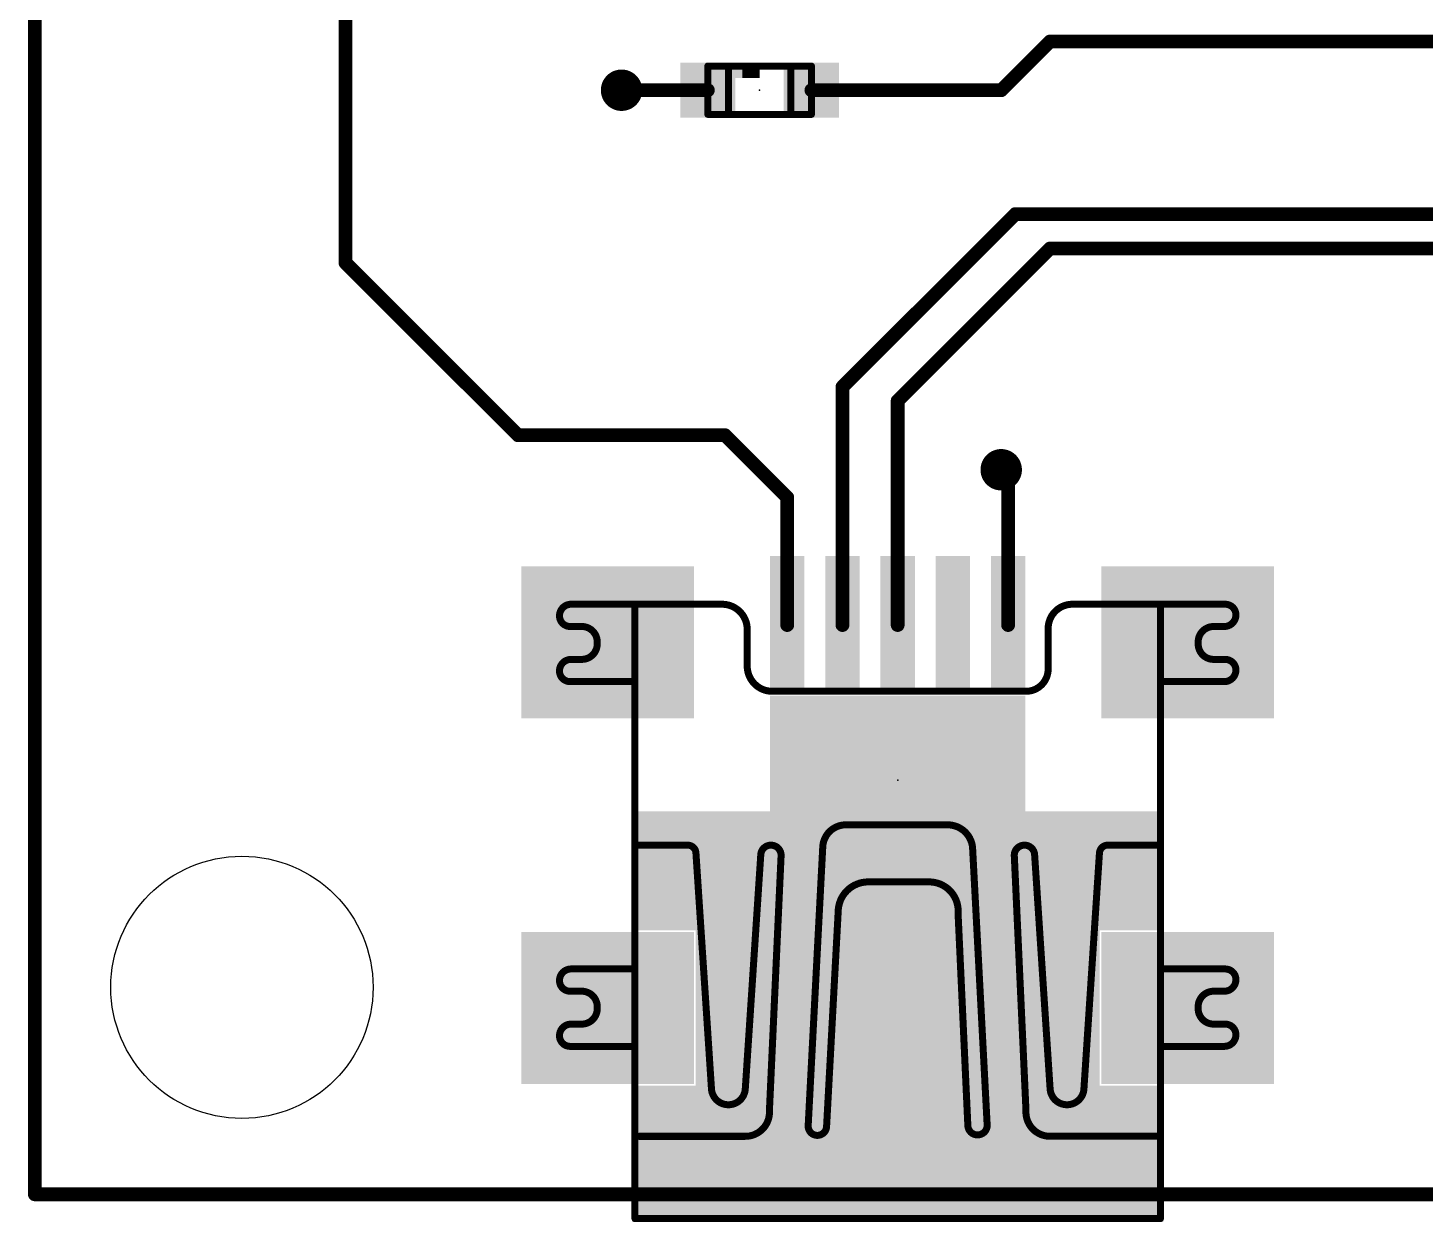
# Model space of a CAD drawing. Extents: x 0 to 132, y 0 to 57.
# Drawn here: x -0.1 to 20.14, y -0.4 to 16.9 of the extents above; entities that cross this region are included whole.
import ezdxf

# ---------------------------------------------------------------- set-up
doc = ezdxf.new("R2010")
doc.units = 0
for name, color, linetype in [('1', 22, 'CONTINUOUS'), ('16', 175, 'CONTINUOUS'), ('18', 82, 'CONTINUOUS'), ('20', 30, 'CONTINUOUS'), ('21', 253, 'CONTINUOUS'), ('23', 7, 'CONTINUOUS'), ('41', 22, 'CONTINUOUS'), ('51', 253, 'CONTINUOUS')]:
    doc.layers.add(name, color=color, linetype=linetype)

# ---------------------------------------------------------------- blocks, each defined once
blk = doc.blocks.new('RECT')
blk.add_solid([(-0.5, -0.5), (0.5, -0.5), (-0.5, 0.5), (0.5, 0.5)])
blk = doc.blocks.new('ROUNDV')
at = {"const_width": 0.5}
blk.add_lwpolyline([(0, -0.25, 1), (0, 0.25, 1), (0, -0.25)], format="xyb", dxfattribs=at)

msp = doc.modelspace()

# ---------------------------------------------------------------- linework, layer by layer
at = {"layer": '1', "const_width": 0.2}
for points in [[(4.5, 41), (4.5, 13.5)], [(14.705, 16.705), (14, 16)], [(22.885, 16.705), (14.705, 16.705)], [(9.75, 16), (8.5, 16)], [(14, 16), (11.25, 16)], [(11.7, 11.7), (14.205, 14.205)], [(14.205, 14.205), (22.885, 14.205)], [(14.705, 13.705), (12.5, 11.5)], [(22.885, 13.705), (14.705, 13.705)], [(4.5, 13.5), (7, 11)], [(11.7, 8.25), (11.7, 11.7)], [(12.5, 11.5), (12.5, 8.25)], [(7, 11), (10, 11)], [(10, 11), (10.9, 10.1)], [(14.1, 10.4), (14, 10.5)], [(14.1, 8.25), (14.1, 10.4)], [(10.9, 10.1), (10.9, 8.25)]]:
    msp.add_lwpolyline(points, dxfattribs=at)
at = {"layer": '1', "const_width": 0.1}
for points in [[(14.705, 16.755, 1), (14.705, 16.655)], [(14.7404, 16.6696, 1), (14.6696, 16.7404)], [(8.5, 16.05, 1), (8.5, 15.95)], [(9.75, 15.95, 1), (9.75, 16.05)], [(11.25, 16.05, 1), (11.25, 15.95)], [(13.9646, 16.0354, 1), (14.0354, 15.9646)], [(14, 15.95, 1), (14, 16.05)], [(14.205, 14.255, 1), (14.205, 14.155)], [(14.2404, 14.1696, 1), (14.1696, 14.2404)], [(14.705, 13.755, 1), (14.705, 13.655)], [(14.7404, 13.6696, 1), (14.6696, 13.7404)], [(4.5354, 13.5354, 1), (4.4646, 13.4646)], [(4.45, 13.5, 1), (4.55, 13.5)], [(11.6646, 11.7354, 1), (11.7354, 11.6646)], [(11.75, 11.7, 1), (11.65, 11.7)], [(12.4646, 11.5354, 1), (12.5354, 11.4646)], [(12.55, 11.5, 1), (12.45, 11.5)], [(7, 11.05, 1), (7, 10.95)], [(6.9646, 10.9646, 1), (7.0354, 11.0354)], [(10.0354, 11.0354, 1), (9.9646, 10.9646)], [(10, 10.95, 1), (10, 11.05)], [(14.0354, 10.5354, 1), (13.9646, 10.4646)], [(14.15, 10.4, 1), (14.05, 10.4)], [(14.0646, 10.3646, 1), (14.1354, 10.4354)], [(10.95, 10.1, 1), (10.85, 10.1)], [(10.8646, 10.0646, 1), (10.9354, 10.1354)], [(10.85, 8.25, 1), (10.95, 8.25)], [(11.65, 8.25, 1), (11.75, 8.25)], [(12.45, 8.25, 1), (12.55, 8.25)], [(14.05, 8.25, 1), (14.15, 8.25)]]:
    msp.add_lwpolyline(points, format="xyb", dxfattribs=at)
at = {"layer": '16', "const_width": 0.2}
for points in [[(0, 56.5), (0, 0)], [(0, 0), (131.5, 0)]]:
    msp.add_lwpolyline(points, dxfattribs=at)
at = {"layer": '16', "const_width": 0.1}
for points in [[(0, 0.05, 1), (0, -0.05)], [(-0.05, 0, 1), (0.05, 0)]]:
    msp.add_lwpolyline(points, format="xyb", dxfattribs=at)
at = {"layer": '20', "const_width": 0.2}
for points in [[(0, 56.5), (0, 0)], [(0, 0), (131.5, 0)]]:
    msp.add_lwpolyline(points, dxfattribs=at)
at = {"layer": '20', "const_width": 0.1}
for points in [[(0, 0.05, 1), (0, -0.05)], [(-0.05, 0, 1), (0.05, 0)]]:
    msp.add_lwpolyline(points, format="xyb", dxfattribs=at)
at = {"layer": '20'}
msp.add_circle((3, 3), 1.9, dxfattribs=at)
at = {"layer": '21', "const_width": 0.1016}
for points in [[(10.3, 16.35), (10.7, 16.35)], [(10.3, 15.65), (10.7, 15.65)], [(7.7689, 8.5512), (8.7082, 8.5512)], [(8.6941, -0.3509), (8.6941, 8.5511)], [(8.6941, 8.5511), (9.9558, 8.5511)], [(15.0307, 8.5511), (16.3064, 8.5511)], [(16.3064, 8.5511), (16.3064, 3.2659)], [(16.3064, 8.5511), (17.2457, 8.5511)], [(17.3999, 8.3968), (17.3999, 8.3969)], [(7.9231, 8.2288), (7.7549, 8.2288)], [(10.3203, 8.1866), (10.3203, 7.6539)], [(14.6802, 7.6118), (14.6802, 8.2006)], [(17.2317, 8.2287), (17.0775, 8.2287)], [(8.1474, 7.9764), (8.1474, 8.0045)], [(16.8532, 8.0044), (16.8532, 7.9763)], [(7.7689, 7.7521), (7.9231, 7.7521)], [(17.0775, 7.752), (17.2457, 7.752)], [(7.6007, 7.584), (7.6007, 7.5839)], [(8.6942, 7.4297), (7.7549, 7.4297)], [(17.2317, 7.4296), (16.3625, 7.4296)], [(13.2223, 5.3548), (11.7503, 5.3548)], [(9.4512, 5.0604), (8.7502, 5.0604)], [(11.4138, 5.0183), (11.2035, 0.9949)], [(15.5494, 5.0605), (16.2504, 5.0605)], [(9.8016, 1.5416), (9.5773, 4.9482)], [(10.5166, 4.9202), (10.2923, 1.5276)], [(10.6428, 1.2332), (10.811, 4.9062)], [(13.797, 0.9949), (13.5868, 4.9903)], [(14.3578, 1.2333), (14.1896, 4.9063)], [(14.484, 4.9203), (14.7083, 1.5277)], [(15.199, 1.5417), (15.4233, 4.9483)], [(12.0727, 4.5277), (12.9559, 4.5277)], [(11.4699, 0.9809), (11.6381, 4.0931)], [(13.3765, 4.1071), (13.3765, 4.037)], [(13.3765, 4.037), (13.5167, 0.9949)], [(7.7689, 3.266), (8.6381, 3.266)], [(16.3064, 3.2659), (16.3064, -0.3509)], [(16.3064, 3.2659), (17.2457, 3.2659)], [(17.3999, 3.1116), (17.3999, 3.1117)], [(7.9231, 2.9436), (7.7549, 2.9436)], [(17.2317, 2.9435), (17.0775, 2.9435)], [(8.1474, 2.6912), (8.1474, 2.7193)], [(16.8532, 2.7192), (16.8532, 2.6911)], [(7.7689, 2.4669), (7.9231, 2.4669)], [(17.0775, 2.4668), (17.2457, 2.4668)], [(7.6007, 2.2988), (7.6007, 2.2987)], [(8.6942, 2.1445), (7.7549, 2.1445)], [(17.2317, 2.1444), (16.3625, 2.1444)], [(10.6428, 1.1912), (10.6428, 1.2332)], [(14.3578, 1.1913), (14.3578, 1.2333)], [(8.7502, 0.8407), (10.2923, 0.8407)], [(16.2504, 0.8408), (14.7083, 0.8408)], [(16.3064, -0.3509), (8.6941, -0.3509)]]:
    msp.add_lwpolyline(points, dxfattribs=at)
at = {"layer": '21'}
for points, const_width in [([(10.3, 16.3754, 1), (10.3, 16.3246)], 0.0508), ([(10.7, 16.3246, 1), (10.7, 16.3754)], 0.0508), ([(10.3, 15.6754, 1), (10.3, 15.6246)], 0.0508), ([(10.7, 15.6246, 1), (10.7, 15.6754)], 0.0508), ([(7.7689, 8.5512, 0.4142), (7.6007, 8.383)], 0.1016), ([(7.7689, 8.5766, 1), (7.7689, 8.5258)], 0.0508), ([(7.7689, 8.5258, 1), (7.7689, 8.5766)], 0.0508), ([(8.7195, 8.5511, 1), (8.6687, 8.5511)], 0.0508), ([(8.6941, 8.5765, 1), (8.6941, 8.5257)], 0.0508), ([(8.7082, 8.5258, 1), (8.7082, 8.5766)], 0.0508), ([(10.3203, 8.1866, 0.4144), (9.9558, 8.5511)], 0.1016), ([(9.9558, 8.5765, 1), (9.9558, 8.5257)], 0.0508), ([(9.9558, 8.5257, 1), (9.9558, 8.5765)], 0.0508), ([(15.0307, 8.5511, 0.4144), (14.6802, 8.2006)], 0.1016), ([(15.0307, 8.5765, 1), (15.0307, 8.5257)], 0.0508), ([(15.0307, 8.5257, 1), (15.0307, 8.5765)], 0.0508), ([(16.3318, 8.5511, 1), (16.281, 8.5511)], 0.0508), ([(16.3064, 8.5765, 1), (16.3064, 8.5257)], 0.0508), ([(16.3064, 8.5257, 1), (16.3064, 8.5765)], 0.0508), ([(17.3999, 8.3968, 0.4163), (17.2457, 8.5511)], 0.1016), ([(17.2456, 8.5765, 1), (17.2458, 8.5257)], 0.0508), ([(17.2457, 8.5257, 1), (17.2457, 8.5765)], 0.0508), ([(7.6007, 8.383, 0.4142), (7.7549, 8.2288)], 0.1016), ([(7.6261, 8.383, 1), (7.5753, 8.383)], 0.0508), ([(7.5753, 8.383, 1), (7.6261, 8.383)], 0.0508), ([(17.2317, 8.2287, 0.4142), (17.3999, 8.3969)], 0.1016), ([(17.4253, 8.3969, 1), (17.3745, 8.3969)], 0.0508), ([(17.4253, 8.3969, 1), (17.3745, 8.3969)], 0.0508), ([(17.3745, 8.3969, 1), (17.4253, 8.3967)], 0.0508), ([(17.3745, 8.3968, 1), (17.4253, 8.3968)], 0.0508), ([(7.7549, 8.2542, 1), (7.7549, 8.2034)], 0.0508), ([(7.7549, 8.2034, 1), (7.7549, 8.2542)], 0.0508), ([(8.1474, 8.0045, 0.4145), (7.9231, 8.2288)], 0.1016), ([(7.9231, 8.2542, 1), (7.9231, 8.2034)], 0.0508), ([(7.9231, 8.2034, 1), (7.9231, 8.2542)], 0.0508), ([(10.3457, 8.1866, 1), (10.2949, 8.1866)], 0.0508), ([(10.2949, 8.1866, 1), (10.3457, 8.1866)], 0.0508), ([(14.7056, 8.2006, 1), (14.6548, 8.2006)], 0.0508), ([(14.6548, 8.2006, 1), (14.7056, 8.2006)], 0.0508), ([(17.0775, 8.2287, 0.415), (16.8532, 8.0044)], 0.1016), ([(17.0775, 8.2541, 1), (17.0775, 8.2033)], 0.0508), ([(17.0775, 8.2033, 1), (17.0775, 8.2541)], 0.0508), ([(17.2317, 8.2541, 1), (17.2317, 8.2033)], 0.0508), ([(17.2317, 8.2033, 1), (17.2317, 8.2541)], 0.0508), ([(7.9231, 7.7521, 0.4142), (8.1474, 7.9764)], 0.1016), ([(8.1728, 8.0045, 1), (8.122, 8.0045)], 0.0508), ([(8.122, 8.0045, 1), (8.1728, 8.0045)], 0.0508), ([(8.1728, 7.9764, 1), (8.122, 7.9764)], 0.0508), ([(8.122, 7.9764, 1), (8.1728, 7.9764)], 0.0508), ([(16.8786, 8.0044, 1), (16.8278, 8.0044)], 0.0508), ([(16.8278, 8.0044, 1), (16.8786, 8.0044)], 0.0508), ([(16.8532, 7.9763, 0.4142), (17.0775, 7.752)], 0.1016), ([(16.8786, 7.9763, 1), (16.8278, 7.9763)], 0.0508), ([(16.8278, 7.9763, 1), (16.8786, 7.9763)], 0.0508), ([(7.7689, 7.7521, 0.4142), (7.6007, 7.5839)], 0.1016), ([(7.7689, 7.7775, 1), (7.7689, 7.7267)], 0.0508), ([(7.7689, 7.7267, 1), (7.7689, 7.7775)], 0.0508), ([(7.9231, 7.7775, 1), (7.9231, 7.7267)], 0.0508), ([(7.9231, 7.7267, 1), (7.9231, 7.7775)], 0.0508), ([(17.0775, 7.7774, 1), (17.0775, 7.7266)], 0.0508), ([(17.0775, 7.7266, 1), (17.0775, 7.7774)], 0.0508), ([(17.3999, 7.5978, 0.4142), (17.2457, 7.752)], 0.1016), ([(17.2457, 7.7774, 1), (17.2457, 7.7266)], 0.0508), ([(17.2457, 7.7266, 1), (17.2457, 7.7774)], 0.0508), ([(7.6007, 7.584, 0.0002), (7.6007, 7.5839)], 0.1016), ([(7.6261, 7.584, 1), (7.5753, 7.584)], 0.0508), ([(7.6261, 7.584, 1), (7.5753, 7.584)], 0.0508), ([(7.6007, 7.5839, 0.4157), (7.7549, 7.4297)], 0.1016), ([(7.6261, 7.5838, 1), (7.5753, 7.584)], 0.0508), ([(7.5753, 7.5839, 1), (7.6261, 7.5839)], 0.0508), ([(7.5753, 7.5839, 1), (7.6261, 7.5839)], 0.0508), ([(7.5753, 7.5839, 1), (7.6261, 7.5839)], 0.0508), ([(10.2949, 7.6539, 1), (10.3457, 7.6539)], 0.0508), ([(14.6548, 7.6118, 1), (14.7056, 7.6118)], 0.0508), ([(17.2317, 7.4296, 0.4142), (17.3999, 7.5978)], 0.1016), ([(17.4253, 7.5978, 1), (17.3745, 7.5978)], 0.0508), ([(17.3745, 7.5978, 1), (17.4253, 7.5978)], 0.0508), ([(7.7549, 7.4551, 1), (7.7549, 7.4043)], 0.0508), ([(7.755, 7.4043, 1), (7.7548, 7.4551)], 0.0508), ([(8.6942, 7.4043, 1), (8.6942, 7.4551)], 0.0508), ([(16.3625, 7.455, 1), (16.3625, 7.4042)], 0.0508), ([(17.2317, 7.455, 1), (17.2317, 7.4042)], 0.0508), ([(17.2317, 7.4042, 1), (17.2317, 7.455)], 0.0508), ([(11.7503, 5.3548, 0.4139), (11.4138, 5.0183)], 0.1016), ([(11.7503, 5.3802, 1), (11.7503, 5.3294)], 0.0508), ([(11.7503, 5.3294, 1), (11.7503, 5.3802)], 0.0508), ([(13.5868, 4.9903, 0.4142), (13.2223, 5.3548)], 0.1016), ([(13.2223, 5.3802, 1), (13.2223, 5.3294)], 0.0508), ([(13.2223, 5.3294, 1), (13.2223, 5.3802)], 0.0508), ([(8.7502, 5.0858, 1), (8.7502, 5.035)], 0.0508), ([(9.5773, 4.9482, 0.4098), (9.4512, 5.0604)], 0.1016), ([(9.4499, 5.0858, 1), (9.4525, 5.035)], 0.0508), ([(9.4512, 5.035, 1), (9.4512, 5.0858)], 0.0508), ([(10.811, 4.9062, 0.998), (10.5166, 4.9202)], 0.1016), ([(11.4392, 5.017, 1), (11.3884, 5.0196)], 0.0508), ([(14.484, 4.9203, 0.998), (14.1896, 4.9063)], 0.1016), ([(15.5494, 5.0605, 0.4098), (15.4233, 4.9483)], 0.1016), ([(15.5494, 5.0859, 1), (15.5494, 5.0351)], 0.0508), ([(15.5481, 5.0351, 1), (15.5507, 5.0859)], 0.0508), ([(16.2504, 5.0351, 1), (16.2504, 5.0859)], 0.0508), ([(9.6026, 4.9499, 1), (9.552, 4.9465)], 0.0508), ([(9.552, 4.9465, 1), (9.6026, 4.9499)], 0.0508), ([(10.4912, 4.9215, 1), (10.542, 4.9189)], 0.0508), ([(10.5419, 4.9185, 1), (10.4913, 4.9219)], 0.0508), ([(10.8364, 4.905, 1), (10.7856, 4.9074)], 0.0508), ([(10.7856, 4.9074, 1), (10.8364, 4.905)], 0.0508), ([(11.3884, 5.0183, 1), (11.4392, 5.0183)], 0.0508), ([(13.6122, 4.9916, 1), (13.5614, 4.989)], 0.0508), ([(13.5614, 4.9903, 1), (13.6122, 4.9903)], 0.0508), ([(14.215, 4.9075, 1), (14.1642, 4.9051)], 0.0508), ([(14.1642, 4.9051, 1), (14.215, 4.9075)], 0.0508), ([(14.5093, 4.922, 1), (14.4587, 4.9186)], 0.0508), ([(14.4586, 4.919, 1), (14.5094, 4.9216)], 0.0508), ([(15.398, 4.95, 1), (15.4486, 4.9466)], 0.0508), ([(15.4486, 4.9466, 1), (15.398, 4.95)], 0.0508), ([(12.0727, 4.5277, 0.4142), (11.6381, 4.0931)], 0.1016), ([(12.0727, 4.5531, 1), (12.0727, 4.5023)], 0.0508), ([(12.0727, 4.5023, 1), (12.0727, 4.5531)], 0.0508), ([(13.3765, 4.1071, 0.4142), (12.9559, 4.5277)], 0.1016), ([(12.9559, 4.5531, 1), (12.9559, 4.5023)], 0.0508), ([(12.9559, 4.5023, 1), (12.9559, 4.5531)], 0.0508), ([(11.6635, 4.0917, 1), (11.6127, 4.0945)], 0.0508), ([(11.6127, 4.0931, 1), (11.6635, 4.0931)], 0.0508), ([(13.4019, 4.1071, 1), (13.3511, 4.1071)], 0.0508), ([(13.3511, 4.1071, 1), (13.4019, 4.1071)], 0.0508), ([(13.4019, 4.0382, 1), (13.3511, 4.0358)], 0.0508), ([(13.3511, 4.037, 1), (13.4019, 4.037)], 0.0508), ([(7.7689, 3.266, 0.4142), (7.6007, 3.0978)], 0.1016), ([(7.7689, 3.2914, 1), (7.7689, 3.2406)], 0.0508), ([(7.7689, 3.2406, 1), (7.7689, 3.2914)], 0.0508), ([(8.6381, 3.2406, 1), (8.6381, 3.2914)], 0.0508), ([(16.3318, 3.2659, 1), (16.281, 3.2659)], 0.0508), ([(16.3064, 3.2913, 1), (16.3064, 3.2405)], 0.0508), ([(16.281, 3.2659, 1), (16.3318, 3.2659)], 0.0508), ([(17.3999, 3.1116, 0.4167), (17.2457, 3.2659)], 0.1016), ([(17.2456, 3.2913, 1), (17.2458, 3.2405)], 0.0508), ([(17.2457, 3.2405, 1), (17.2457, 3.2913)], 0.0508), ([(7.6007, 3.0978, 0.4142), (7.7549, 2.9436)], 0.1016), ([(7.6261, 3.0978, 1), (7.5753, 3.0978)], 0.0508), ([(7.5753, 3.0978, 1), (7.6261, 3.0978)], 0.0508), ([(17.2317, 2.9435, 0.4142), (17.3999, 3.1117)], 0.1016), ([(17.4253, 3.1117, 1), (17.3745, 3.1117)], 0.0508), ([(17.4253, 3.1117, 1), (17.3745, 3.1117)], 0.0508), ([(17.3745, 3.1117, 1), (17.4253, 3.1115)], 0.0508), ([(17.3745, 3.1116, 1), (17.4253, 3.1116)], 0.0508), ([(7.7549, 2.969, 1), (7.7549, 2.9182)], 0.0508), ([(7.7549, 2.9182, 1), (7.7549, 2.969)], 0.0508), ([(8.1474, 2.7193, 0.4147), (7.9231, 2.9436)], 0.1016), ([(7.9231, 2.969, 1), (7.9231, 2.9182)], 0.0508), ([(7.9231, 2.9182, 1), (7.9231, 2.969)], 0.0508), ([(17.0775, 2.9435, 0.415), (16.8532, 2.7192)], 0.1016), ([(17.0775, 2.9689, 1), (17.0775, 2.9181)], 0.0508), ([(17.0775, 2.9181, 1), (17.0775, 2.9689)], 0.0508), ([(17.2317, 2.9689, 1), (17.2317, 2.9181)], 0.0508), ([(17.2317, 2.9181, 1), (17.2317, 2.9689)], 0.0508), ([(7.9231, 2.4669, 0.4147), (8.1474, 2.6912)], 0.1016), ([(8.1728, 2.7193, 1), (8.122, 2.7193)], 0.0508), ([(8.122, 2.7193, 1), (8.1728, 2.7193)], 0.0508), ([(8.1728, 2.6912, 1), (8.122, 2.6912)], 0.0508), ([(8.122, 2.6912, 1), (8.1728, 2.6912)], 0.0508), ([(16.8786, 2.7192, 1), (16.8278, 2.7192)], 0.0508), ([(16.8278, 2.7192, 1), (16.8786, 2.7192)], 0.0508), ([(16.8532, 2.6911, 0.4145), (17.0775, 2.4668)], 0.1016), ([(16.8786, 2.6911, 1), (16.8278, 2.6911)], 0.0508), ([(16.8278, 2.6911, 1), (16.8786, 2.6911)], 0.0508), ([(7.7689, 2.4669, 0.4142), (7.6007, 2.2987)], 0.1016), ([(7.7689, 2.4923, 1), (7.7689, 2.4415)], 0.0508), ([(7.7689, 2.4415, 1), (7.7689, 2.4923)], 0.0508), ([(7.9231, 2.4923, 1), (7.9231, 2.4415)], 0.0508), ([(7.9231, 2.4415, 1), (7.9231, 2.4923)], 0.0508), ([(17.0775, 2.4922, 1), (17.0775, 2.4414)], 0.0508), ([(17.0775, 2.4414, 1), (17.0775, 2.4922)], 0.0508), ([(17.3999, 2.3126, 0.4142), (17.2457, 2.4668)], 0.1016), ([(17.2457, 2.4922, 1), (17.2457, 2.4414)], 0.0508), ([(17.2457, 2.4414, 1), (17.2457, 2.4922)], 0.0508), ([(7.6007, 2.2988, 0.4167), (7.7549, 2.1445)], 0.1016), ([(7.6261, 2.2987, 1), (7.5753, 2.2989)], 0.0508), ([(7.6261, 2.2988, 1), (7.5753, 2.2988)], 0.0508), ([(7.5753, 2.2987, 1), (7.6261, 2.2987)], 0.0508), ([(7.5753, 2.2987, 1), (7.6261, 2.2987)], 0.0508), ([(17.2317, 2.1444, 0.4142), (17.3999, 2.3126)], 0.1016), ([(17.4253, 2.3126, 1), (17.3745, 2.3126)], 0.0508), ([(17.3745, 2.3126, 1), (17.4253, 2.3126)], 0.0508), ([(7.7549, 2.1699, 1), (7.7549, 2.1191)], 0.0508), ([(7.755, 2.1191, 1), (7.7548, 2.1699)], 0.0508), ([(8.6942, 2.1191, 1), (8.6942, 2.1699)], 0.0508), ([(16.3625, 2.1698, 1), (16.3625, 2.119)], 0.0508), ([(17.2317, 2.1698, 1), (17.2317, 2.119)], 0.0508), ([(17.2317, 2.119, 1), (17.2317, 2.1698)], 0.0508), ([(9.8016, 1.5416, 0.9632), (10.2923, 1.5276)], 0.1016), ([(9.827, 1.5418, 1), (9.7762, 1.5414)], 0.0508), ([(9.7763, 1.5399, 1), (9.8269, 1.5433)], 0.0508), ([(10.267, 1.5293, 1), (10.3176, 1.5259)], 0.0508), ([(10.3176, 1.5259, 1), (10.267, 1.5293)], 0.0508), ([(14.7083, 1.5277, 0.9632), (15.199, 1.5417)], 0.1016), ([(14.7336, 1.5294, 1), (14.683, 1.526)], 0.0508), ([(14.683, 1.526, 1), (14.7336, 1.5294)], 0.0508), ([(15.2244, 1.5415, 1), (15.1736, 1.5419)], 0.0508), ([(15.1737, 1.5434, 1), (15.2243, 1.54)], 0.0508), ([(10.2923, 0.8407, 0.4144), (10.6428, 1.1912)], 0.1016), ([(10.6682, 1.2332, 1), (10.6174, 1.2332)], 0.0508), ([(10.6174, 1.2344, 1), (10.6682, 1.232)], 0.0508), ([(10.6682, 1.1912, 1), (10.6174, 1.1912)], 0.0508), ([(10.6174, 1.1912, 1), (10.6682, 1.1912)], 0.0508), ([(14.3832, 1.2333, 1), (14.3324, 1.2333)], 0.0508), ([(14.3324, 1.2321, 1), (14.3832, 1.2345)], 0.0508), ([(14.3578, 1.1913, 0.414), (14.7083, 0.8408)], 0.1016), ([(14.3832, 1.1913, 1), (14.3324, 1.1913)], 0.0508), ([(14.3324, 1.1913, 1), (14.3832, 1.1913)], 0.0508), ([(11.2035, 0.9949, 1), (11.4699, 0.9809)], 0.1016), ([(11.2289, 0.9936, 1), (11.1781, 0.9962)], 0.0508), ([(11.1781, 0.9962, 1), (11.2289, 0.9936)], 0.0508), ([(11.4953, 0.9796, 1), (11.4445, 0.9822)], 0.0508), ([(13.5167, 0.9949, 0.9547), (13.797, 0.9949)], 0.1016), ([(13.5421, 0.9961, 1), (13.4913, 0.9937)], 0.0508), ([(13.4913, 0.9937, 1), (13.5421, 0.9961)], 0.0508), ([(13.8224, 0.9937, 1), (13.7716, 0.9961)], 0.0508), ([(13.7716, 0.9936, 1), (13.8224, 0.9962)], 0.0508), ([(8.7502, 0.8661, 1), (8.7502, 0.8153)], 0.0508), ([(10.2923, 0.8661, 1), (10.2923, 0.8153)], 0.0508), ([(10.2923, 0.8153, 1), (10.2923, 0.8661)], 0.0508), ([(11.4445, 0.9823, 1), (11.4953, 0.9795)], 0.0508), ([(14.7083, 0.8662, 1), (14.7083, 0.8154)], 0.0508), ([(14.7083, 0.8154, 1), (14.7083, 0.8662)], 0.0508), ([(16.2504, 0.8154, 1), (16.2504, 0.8662)], 0.0508), ([(8.6941, -0.3255, 1), (8.6941, -0.3763)], 0.0508), ([(8.6687, -0.3509, 1), (8.7195, -0.3509)], 0.0508), ([(16.281, -0.3509, 1), (16.3318, -0.3509)], 0.0508), ([(16.3064, -0.3763, 1), (16.3064, -0.3255)], 0.0508)]:
    msp.add_lwpolyline(points, format="xyb", dxfattribs=dict(at, const_width=const_width))
at = {"layer": '23'}
for p in [(10.5, 16), (12.5, 6)]:
    msp.add_point(p, dxfattribs=at)
at = {"layer": '51', "const_width": 0.1016}
for points in [[(9.75, 16.35), (11.25, 16.35)], [(9.75, 15.65), (9.75, 16.35)], [(11.25, 16.35), (11.25, 15.65)], [(10.05, 16.3), (10.05, 15.7)], [(10.95, 16.3), (10.95, 15.7)], [(11.25, 15.65), (9.75, 15.65)], [(10.6848, 7.2894), (14.3578, 7.2894)]]:
    msp.add_lwpolyline(points, dxfattribs=at)
at = {"layer": '51'}
for points, const_width in [([(9.75, 16.3754, 1), (9.75, 16.3246)], 0.0508), ([(9.7754, 16.35, 1), (9.7246, 16.35)], 0.0508), ([(11.2754, 16.35, 1), (11.2246, 16.35)], 0.0508), ([(11.25, 16.3246, 1), (11.25, 16.3754)], 0.0508), ([(10.0754, 16.3, 1), (10.0246, 16.3)], 0.0508), ([(10.9754, 16.3, 1), (10.9246, 16.3)], 0.0508), ([(9.75, 15.6754, 1), (9.75, 15.6246)], 0.0508), ([(9.7246, 15.65, 1), (9.7754, 15.65)], 0.0508), ([(10.0246, 15.7, 1), (10.0754, 15.7)], 0.0508), ([(10.9246, 15.7, 1), (10.9754, 15.7)], 0.0508), ([(11.2246, 15.65, 1), (11.2754, 15.65)], 0.0508), ([(11.25, 15.6246, 1), (11.25, 15.6754)], 0.0508), ([(10.3203, 7.6539, 0.4142), (10.6848, 7.2894)], 0.1016), ([(10.3457, 7.6539, 1), (10.2949, 7.6539)], 0.0508), ([(14.3578, 7.2894, 0.4142), (14.6802, 7.6118)], 0.1016), ([(14.7056, 7.6118, 1), (14.6548, 7.6118)], 0.0508), ([(10.6848, 7.3148, 1), (10.6848, 7.264)], 0.0508), ([(10.6848, 7.264, 1), (10.6848, 7.3148)], 0.0508), ([(14.3578, 7.3148, 1), (14.3578, 7.264)], 0.0508), ([(14.3578, 7.264, 1), (14.3578, 7.3148)], 0.0508)]:
    msp.add_lwpolyline(points, format="xyb", dxfattribs=dict(at, const_width=const_width))

# ---------------------------------------------------------------- block references
at = {"layer": '1', "xscale": 0.8, "yscale": 0.8}
for p in [(9.75, 16), (11.25, 16)]:
    msp.add_blockref('RECT', p, dxfattribs=at)
at = {"layer": '1', "rotation": 90}
for p, xscale, yscale in [((10.9, 8.25), 2, 0.5), ((11.7, 8.25), 2, 0.5), ((12.5, 8.25), 2, 0.5), ((13.3, 8.25), 2, 0.5), ((14.1, 8.25), 2, 0.5), ((8.3, 8), 2.2, 2.5), ((16.7, 8), 2.2, 2.5), ((8.3, 2.7), 2.2, 2.5), ((16.7, 2.7), 2.2, 2.5)]:
    msp.add_blockref('RECT', p, dxfattribs=dict(at, xscale=xscale, yscale=yscale))
at = {"layer": '18', "xscale": 0.6, "yscale": 0.6}
for p in [(8.5, 16), (8.5, 16), (14, 10.5), (14, 10.5)]:
    msp.add_blockref('ROUNDV', p, dxfattribs=at)
at = {"layer": '21', "xscale": 0.25, "yscale": 0.225}
msp.add_blockref('RECT', (10.375, 16.2875), dxfattribs=at)
at = {"layer": '41', "rotation": 90}
for p, xscale, yscale in [((12.5, 6.3875), 1.675, 3.7), ((12.5, 4.6875), 1.725, 7.7), ((12.5, 2.7), 2.25, 5.85), ((12.5, 0.5875), 1.975, 7.7)]:
    msp.add_blockref('RECT', p, dxfattribs=dict(at, xscale=xscale, yscale=yscale))
at = {"layer": '51', "xscale": 0.4, "yscale": 0.225}
msp.add_blockref('RECT', (10.3, 16.2875), dxfattribs=at)
at = {"layer": '51', "xscale": 1.3038, "yscale": 0.3364, "rotation": 90}
for p in [(10.8951, 7.9553), (11.6942, 7.9553), (12.4933, 7.9553), (13.2924, 7.9553), (14.0914, 7.9553)]:
    msp.add_blockref('RECT', p, dxfattribs=at)

doc.saveas('drawing.dxf')
